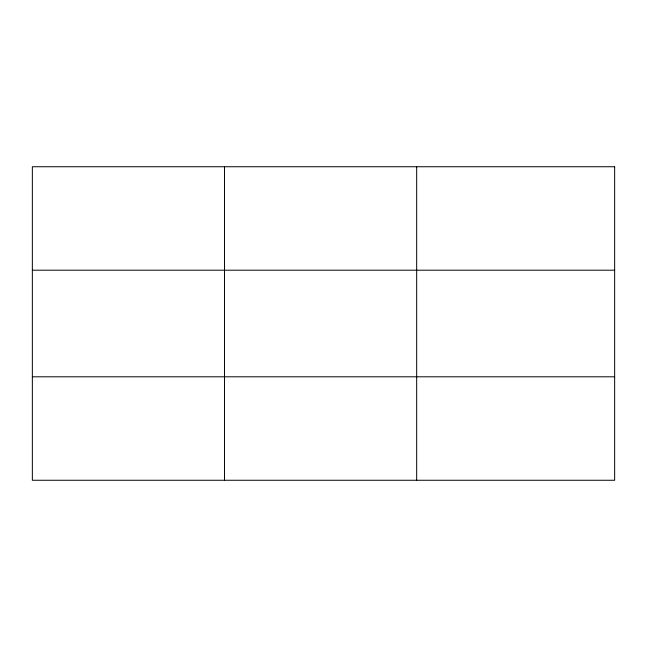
<?xml version="1.0" encoding="UTF-8"?>
<svg xmlns="http://www.w3.org/2000/svg" width="647" height="647" viewBox="0 0 647 647"><rect width="100%" height="100%" fill="white"/><g stroke="black" fill="none" stroke-linecap="round" stroke-linejoin="round"><path stroke-width="0.97" d="M224.509 480.26L224.509 166.74M416.668 480.26L416.668 166.74M32.35 270.203L614.65 270.203M32.35 376.797L614.65 376.797M614.65 166.74L614.65 480.26L32.35 480.26L32.35 166.74L614.65 166.74"/></g></svg>
